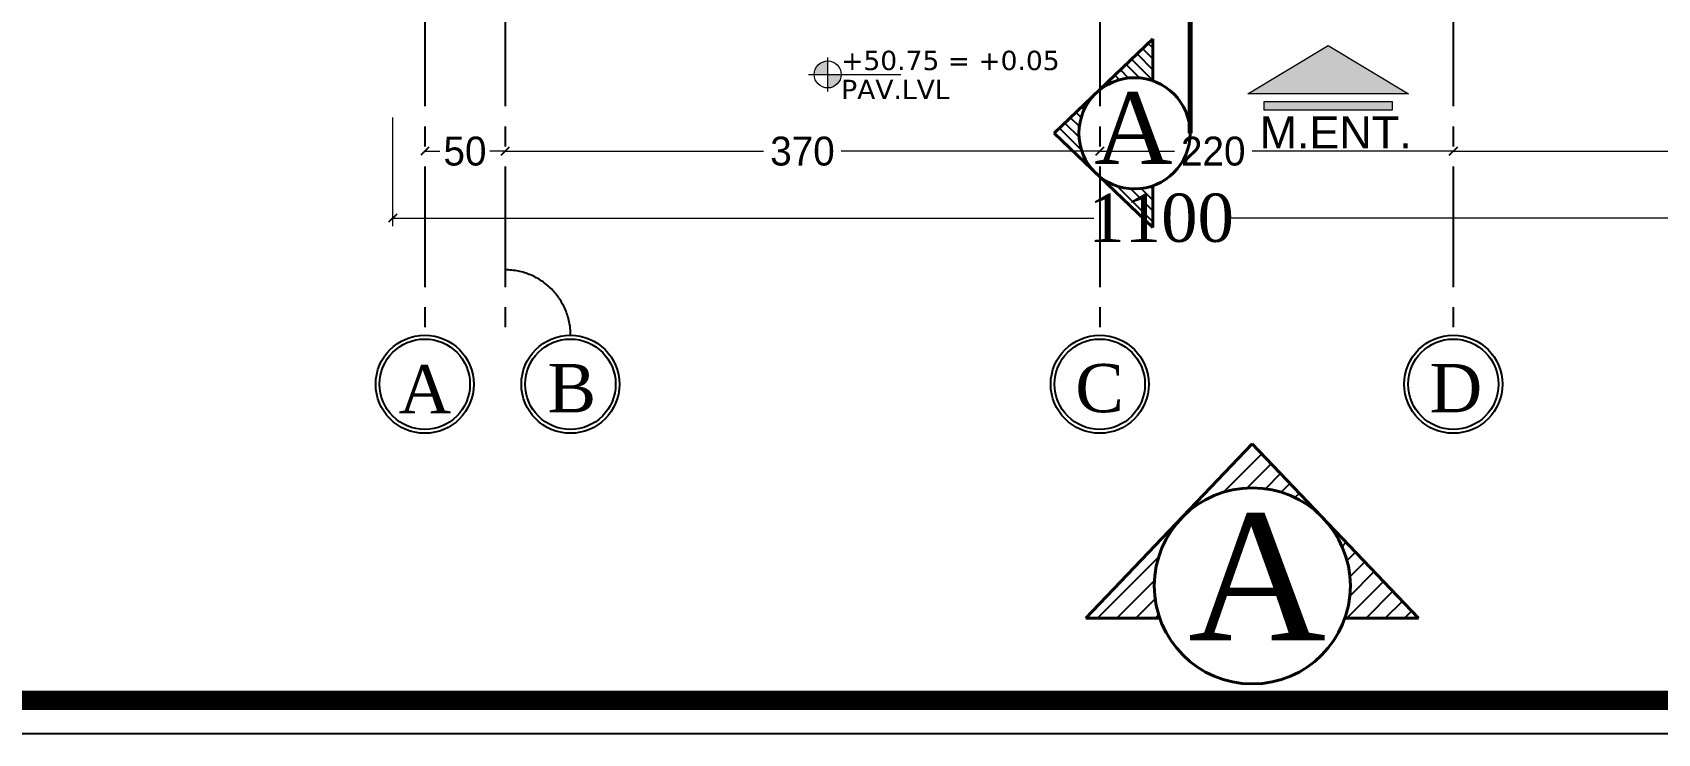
# Model space of a CAD drawing. Header units: centimetres. Extents: x 7997 to 116674, y 1017 to 13844.
# Drawn here: x 34133 to 35144, y 8084 to 8520 of the extents above; entities that cross this region are included whole.
import ezdxf
from ezdxf.enums import TextEntityAlignment as Align

# ---------------------------------------------------------------- set-up
doc = ezdxf.new("R2010")
doc.units = ezdxf.units.CM
doc.header["$LTSCALE"] = 200
doc.header["$PDMODE"] = 2
doc.linetypes.add('CENTER2', pattern=[1.125, 0.75, -0.125, 0.125, -0.125])
for name, color, linetype in [('$0$GRID', 9, 'Continuous'), ('$0$GRID @ 1', 9, 'Continuous'), ('ARCH-TEXT', 6, 'Continuous'), ('AXIS', 9, 'CENTER2'), ('COL', 1, 'Continuous'), ('DIM', 11, 'Continuous'), ('TXT', 6, 'Continuous')]:
    doc.layers.add(name, color=color, linetype=linetype)
for name, color, linetype, lineweight in [('HA', 251, 'Continuous', 0), ('PLAN', 7, 'Continuous', 40), ('TEXT', 6, 'Continuous', 18), ('WALL', 3, 'Continuous', 25)]:
    doc.layers.add(name, color=color, linetype=linetype, lineweight=lineweight)
doc.styles.add('$0$GRID', font='times.ttf', dxfattribs={"height": 40})
doc.styles.add('ENT-TEXT', font='arial.ttf')
doc.styles.add('ROMAND', font='times.ttf')
doc.styles.add('sheet notes', font='verdana.ttf')
doc.styles.add('T1', font='times.ttf')
doc.styles.add('T2', font='')
doc.styles.get('T2').set_extended_font_data('Elisia')
doc.dimstyles.new('NORMAL', dxfattribs={"dimtxt": 18, "dimasz": 5, "dimexe": 5, "dimexo": 5, "dimgap": 1, "dimtad": 0, "dimdec": 0, "dimdsep": 46, "dimtxsty": 'T2', "dimblk1": 'OBLIQUE', "dimblk2": 'OBLIQUE', "dimsah": 1, "dimcen": 0.09, "dimclrd": 4, "dimclre": 4, "dimclrt": 6, "dimadec": 0, "dimazin": 0, "dimtfac": 1, "dimtdec": 0, "dimtofl": 0, "dimtmove": 1, "dimatfit": 2, "dimldrblk": 'OPEN30', "dimfxl": 0, "dimtolj": 1, "dimtzin": 0, "dimlwd": 5, "dimlwe": 5, "dimarcsym": 0})

# ---------------------------------------------------------------- blocks, each defined once
blk = doc.blocks.new('A$C00573E5E')
at = {"layer": 'TEXT', "true_color": 0xff0f0f}
for points in [[(0.5, 0.707), (1, 0.407), (0, 0.407)], [(0.9, 0.357), (0.1, 0.357), (0.1, 0.307), (0.9, 0.307)]]:
    blk.add_hatch(color=1, dxfattribs=at).paths.add_polyline_path(points)
at = {"layer": 'TEXT', "color": 7}
for points in [[(0.5, 0.707), (0.5, 0.707), (1, 0.407), (0, 0.407)], [(0.9, 0.357), (0.1, 0.357), (0.1, 0.307), (0.9, 0.307)]]:
    blk.add_lwpolyline(points, close=True, dxfattribs=at)
at = {"layer": 'TEXT', "style": 'ENT-TEXT'}
blk.add_text('M.ENT.', height=0.2, dxfattribs=at).set_placement((0.547, 0.167), align=Align.MIDDLE_CENTER)
blk = doc.blocks.new('SDF')
at = {"layer": 'TEXT'}
h = blk.add_hatch(color=256, dxfattribs=at)
h.paths.add_polyline_path([(0, 0), (-11.2, 0, -0.414214), (0, 11.3)])
h.paths.add_polyline_path([(0, 0), (11.2, 0, -0.414214), (0, -11.2)])
for p, q in [((0, -14.2), (0, 14.2)), ((-16.1, 0), (60.5, 0))]:
    blk.add_line(p, q, dxfattribs=at)
blk.add_circle((0, 0), 11.2, dxfattribs=at)
blk = doc.blocks.new('SEC.L')
at = {"layer": 'TXT'}
h = blk.add_hatch(dxfattribs=at)
h.set_pattern_fill('ANSI31', color=256, scale=15.3, angle=1170, style=0)
h.set_pattern_definition([(315, (-3715.1657, 258.318), (3.380854, 3.380854), [])])
h.paths.add_polyline_path([(-783.2, -988.9, 0.08394), (-771.8, -987), (-771.8, -1013), (-833.2, -954.3), (-771.8, -895.6), (-771.8, -921.7, 0.08394), (-783.2, -919.7, 1)])
at = {"layer": 'AXIS', "linetype": 'CENTER2', "ltscale": 0.5}
blk.add_lwpolyline([(-718, 973.7, 3, 3, 0), (-718, 614.9, 0, 0, 0), (-718, 436.8, 0, 0, 0), (-664, 436.8, 0, 0, 0), (-664, -428.8, 0, 0, 0), (-748.6, -428.8, 0, 0, 0), (-748.6, -498.2, 3, 3, 0), (-748.6, -954.3, 3, 3, 0)], format="xyseb", dxfattribs=at)
at = {"layer": 'PLAN', "linetype": 'Continuous'}
for p, q in [((-833.2, -954.3), (-771.8, -895.6)), ((-771.8, -895.6), (-771.8, -921.7)), ((-833.2, -954.3), (-771.8, -1013)), ((-771.8, -987), (-771.8, -1013))]:
    blk.add_line(p, q, dxfattribs=at)
blk.add_circle((-783.2, -954.3), 34.6, dxfattribs=at)
at = {"layer": 'ARCH-TEXT', "lineweight": -3, "style": 'ROMAND'}
blk.add_text('A', height=44.6, dxfattribs=at).set_placement((-808.2, -973.4))
blk = doc.blocks.new('ASAS')
at = {"layer": 'TXT'}
h = blk.add_hatch(dxfattribs=at)
h.set_pattern_fill('ANSI31', color=256, scale=27, angle=1080, style=0)
h.set_pattern_definition([(225, (2182.819, 5982.5904), (5.966213, -5.966213), [])])
h.paths.add_polyline_path([(-18.1, 808.5, 0.08394), (-14.7, 788.4), (-60.7, 788.4), (42.9, 896.9), (146.4, 788.4), (100.5, 788.4, 0.08394), (103.9, 808.5, 1)])
at = {"layer": 'PLAN', "linetype": 'Continuous'}
for p, q in [((42.9, 896.9), (-60.7, 788.4)), ((42.9, 896.9), (146.4, 788.4)), ((-14.7, 788.4), (-60.7, 788.4)), ((146.4, 788.4), (100.5, 788.4))]:
    blk.add_line(p, q, dxfattribs=at)
blk.add_circle((42.9, 808.5), 61, dxfattribs=at)
at = {"layer": 'ARCH-TEXT', "lineweight": -3, "style": 'ROMAND'}
blk.add_text('A', height=78.8, dxfattribs=at).set_placement((2.9, 774.7))
blk = doc.blocks.new('08-TITLE SHEET-selattin', base_point=(45714.8, -203081.4))
at = {"color": 0}
blk.add_lwpolyline([(51244.8, -203081.4), (45714.8, -203081.4), (45714.8, -206921.4), (51244.8, -206921.4)], close=True, dxfattribs=at)
at = {"color": 0, "linetype": 'ByBlock', "const_width": 17}
blk.add_lwpolyline([(45744.3, -206891.9), (51215.3, -206891.9), (51215.3, -203110.8), (45744.3, -203110.8)], close=True, dxfattribs=at)
at = {"layer": 'HA', "ltscale": 1.2}
blk.add_lwpolyline([(45714.8, -203081.4), (51244.8, -203081.4), (51244.8, -206921.4), (45714.8, -206921.4)], close=True, dxfattribs=at)
blk = doc.blocks.new('_OBLIQUE')
at = {"color": 0, "linetype": 'ByBlock'}
blk.add_line((-0.5, -0.5), (0.5, 0.5), dxfattribs=at)
blk = doc.blocks.new('*D1683')
at = {"layer": 'Defpoints', "color": 0, "transparency": 16777216}
for p in [(37178.1, 5446.5), (37228.1, 5446.5), (37228.1, 5446.5)]:
    blk.add_point(p, dxfattribs=at)
at = {"layer": 'DIM', "color": 4, "lineweight": 5, "transparency": 16777216}
for p, q in [((37178.1, 5446.5), (37187.5, 5446.5)), ((37228.1, 5446.5), (37218.6, 5446.5))]:
    blk.add_line(p, q, dxfattribs=at)
at = {"layer": 'DIM', "color": 4, "lineweight": 5, "transparency": 16777216, "xscale": 5, "yscale": 5, "zscale": 5, "rotation": 180}
blk.add_blockref('_OBLIQUE', (37178.1, 5446.5), dxfattribs=at)
at = {"layer": 'DIM', "color": 4, "lineweight": 5, "transparency": 16777216, "xscale": 5, "yscale": 5, "zscale": 5}
blk.add_blockref('_OBLIQUE', (37228.1, 5446.5), dxfattribs=at)
at = {"layer": 'DIM', "color": 6, "transparency": 16777216, "insert": (37203.1, 5446.5), "char_height": 18, "attachment_point": 5, "style": 'T2'}
blk.add_mtext('\\A1;50', dxfattribs=at)
blk = doc.blocks.new('_Open30')
at = {"color": 0, "linetype": 'ByBlock', "lineweight": -2}
for p, q in [((-1, 0.27), (0, 0)), ((0, 0), (-1, -0.27)), ((0, 0), (-1, 0))]:
    blk.add_line(p, q, dxfattribs=at)
blk = doc.blocks.new('*D1684')
at = {"layer": 'Defpoints', "color": 0, "transparency": 16777216}
for p in [(37228.1, 5446.5), (37598.1, 5446.5), (37598.1, 5446.5)]:
    blk.add_point(p, dxfattribs=at)
at = {"layer": 'DIM', "color": 4, "lineweight": 5, "transparency": 16777216}
for p, q in [((37228.1, 5446.5), (37388.9, 5446.5)), ((37598.1, 5446.5), (37437.2, 5446.5))]:
    blk.add_line(p, q, dxfattribs=at)
at = {"layer": 'DIM', "color": 4, "lineweight": 5, "transparency": 16777216, "xscale": 5, "yscale": 5, "zscale": 5, "rotation": 180}
blk.add_blockref('_OBLIQUE', (37228.1, 5446.5), dxfattribs=at)
at = {"layer": 'DIM', "color": 4, "lineweight": 5, "transparency": 16777216, "xscale": 5, "yscale": 5, "zscale": 5}
blk.add_blockref('_OBLIQUE', (37598.1, 5446.5), dxfattribs=at)
at = {"layer": 'DIM', "color": 6, "transparency": 16777216, "insert": (37413.1, 5446.5), "char_height": 18, "attachment_point": 5, "style": 'T2'}
blk.add_mtext('\\A1;370', dxfattribs=at)
blk = doc.blocks.new('*D1685')
at = {"layer": 'Defpoints', "color": 0, "transparency": 16777216}
for p in [(37598.1, 5446.5), (37818.1, 5446.5), (37818.1, 5446.5)]:
    blk.add_point(p, dxfattribs=at)
at = {"layer": 'DIM', "color": 4, "lineweight": 5, "transparency": 16777216}
for p, q in [((37598.1, 5446.5), (37644.6, 5446.5)), ((37818.1, 5446.5), (37692.9, 5446.5))]:
    blk.add_line(p, q, dxfattribs=at)
at = {"layer": 'DIM', "color": 4, "lineweight": 5, "transparency": 16777216, "xscale": 5, "yscale": 5, "zscale": 5, "rotation": 180}
blk.add_blockref('_OBLIQUE', (37598.1, 5446.5), dxfattribs=at)
at = {"layer": 'DIM', "color": 4, "lineweight": 5, "transparency": 16777216, "xscale": 5, "yscale": 5, "zscale": 5}
blk.add_blockref('_OBLIQUE', (37818.1, 5446.5), dxfattribs=at)
at = {"layer": 'DIM', "color": 6, "transparency": 16777216, "insert": (37668.7, 5446.5), "char_height": 18, "attachment_point": 5, "style": 'T2'}
blk.add_mtext('\\A1;220', dxfattribs=at)
blk = doc.blocks.new('*D1686')
at = {"layer": 'Defpoints', "color": 0, "transparency": 16777216}
for p in [(37818.1, 5446.5), (38218.1, 5446.5), (38218.1, 5446.5)]:
    blk.add_point(p, dxfattribs=at)
at = {"layer": 'DIM', "color": 4, "lineweight": 5, "transparency": 16777216}
for p, q in [((37818.1, 5446.5), (37993.9, 5446.5)), ((38218.1, 5446.5), (38042.2, 5446.5))]:
    blk.add_line(p, q, dxfattribs=at)
at = {"layer": 'DIM', "color": 4, "lineweight": 5, "transparency": 16777216, "xscale": 5, "yscale": 5, "zscale": 5, "rotation": 180}
blk.add_blockref('_OBLIQUE', (37818.1, 5446.5), dxfattribs=at)
at = {"layer": 'DIM', "color": 4, "lineweight": 5, "transparency": 16777216, "xscale": 5, "yscale": 5, "zscale": 5}
blk.add_blockref('_OBLIQUE', (38218.1, 5446.5), dxfattribs=at)
at = {"layer": 'DIM', "color": 6, "transparency": 16777216, "insert": (38018.1, 5446.5), "char_height": 18, "attachment_point": 5, "style": 'T2'}
blk.add_mtext('\\A1;400', dxfattribs=at)
blk = doc.blocks.new('*D1700')
at = {"layer": 'Defpoints', "color": 0, "transparency": 16777216}
for p in [(37158.1, 5472.5), (38258.1, 5472.5), (37158.1, 5404.9)]:
    blk.add_point(p, dxfattribs=at)
at = {"layer": 'DIM', "color": 4, "lineweight": 5, "transparency": 16777216}
for p, q in [((37158.1, 5467.5), (37158.1, 5399.9)), ((38258.1, 5467.5), (38258.1, 5399.9)), ((37158.1, 5404.9), (37594.4, 5404.9)), ((38258.1, 5404.9), (37678.3, 5404.9))]:
    blk.add_line(p, q, dxfattribs=at)
at = {"layer": 'DIM', "color": 4, "lineweight": 5, "transparency": 16777216, "xscale": 5, "yscale": 5, "zscale": 5, "rotation": 180}
blk.add_blockref('_OBLIQUE', (37158.1, 5404.9), dxfattribs=at)
at = {"layer": 'DIM', "color": 4, "lineweight": 5, "transparency": 16777216, "xscale": 5, "yscale": 5, "zscale": 5}
blk.add_blockref('_OBLIQUE', (38258.1, 5404.9), dxfattribs=at)
at = {"layer": 'DIM', "color": 6, "transparency": 16777216, "insert": (37636.3, 5404.9), "char_height": 30, "attachment_point": 5, "style": 'T1'}
blk.add_mtext('\\A1;1100', dxfattribs=at)
blk = doc.blocks.new('*U1678')
at = {"layer": '$0$GRID', "linetype": 'ByBlock', "ltscale": 100}
for radius in [40.7, 37.5]:
    blk.add_circle((0, 0), radius, dxfattribs=at)
at = {"layer": '$0$GRID', "style": '$0$GRID'}
blk.add_attdef('A1', text='', height=40, dxfattribs=at).set_placement((0, 4.2), align=Align.MIDDLE_CENTER)
blk = doc.blocks.new('*U1742')
at = {"layer": '$0$GRID', "linetype": 'Continuous'}
ref = blk.add_blockref('*U1678', (37178.1, 5301.5), dxfattribs=dict(at, xscale=0.75, yscale=0.75, zscale=0.75, rotation=180))
ref.add_attrib('A1', 'A', dxfattribs={"layer": '$0$GRID @ 1', "height": 30, "style": '$0$GRID'}).set_placement((37178.2, 5298.4), align=Align.MIDDLE_CENTER)
blk = doc.blocks.new('*U1743')
at = {"layer": '$0$GRID', "linetype": 'Continuous'}
ref = blk.add_blockref('*U1678', (37268.7, 5301.5), dxfattribs=dict(at, xscale=0.75, yscale=0.75, zscale=0.75, rotation=180))
ref.add_attrib('A1', 'B', dxfattribs={"layer": '$0$GRID @ 1', "height": 30, "style": '$0$GRID'}).set_placement((37269.6, 5299.1), align=Align.MIDDLE_CENTER)
blk = doc.blocks.new('*U1744')
at = {"layer": '$0$GRID', "linetype": 'Continuous'}
ref = blk.add_blockref('*U1678', (37598.1, 5301.5), dxfattribs=dict(at, xscale=0.75, yscale=0.75, zscale=0.75, rotation=180))
ref.add_attrib('A1', 'C', dxfattribs={"layer": '$0$GRID @ 1', "height": 30, "style": '$0$GRID'}).set_placement((37598, 5299.1), align=Align.MIDDLE_CENTER)
blk = doc.blocks.new('*U1745')
at = {"layer": '$0$GRID', "linetype": 'Continuous'}
ref = blk.add_blockref('*U1678', (37818.1, 5301.5), dxfattribs=dict(at, xscale=0.75, yscale=0.75, zscale=0.75, rotation=180))
ref.add_attrib('A1', 'D', dxfattribs={"layer": '$0$GRID @ 1', "height": 30, "style": '$0$GRID'}).set_placement((37819.7, 5299.1), align=Align.MIDDLE_CENTER)
blk = doc.blocks.new('09-GRID LINE PLAN-Essa', base_point=(37178.1, 7462))
at = {"layer": 'AXIS', "ltscale": 0.5}
for p, q in [((37178.1, 7462), (37178.1, 5332)), ((37228.1, 7462), (37228.1, 5332)), ((37598.1, 7462), (37598.1, 5332)), ((37818.1, 7462), (37818.1, 5332))]:
    blk.add_line(p, q, dxfattribs=at)
blk.add_arc((37228.1, 5332), 40.7, 0, 90, dxfattribs=at)
at = {"layer": 'COL', "linetype": 'Continuous'}
for name in ['*U1742', '*U1743', '*U1744', '*U1745']:
    blk.add_blockref(name, (0, 0), dxfattribs=at)
at = {"layer": 'DIM'}
dim = blk.add_linear_dim(base=(37158.1, 5404.9), p1=(38258.1, 5472.5), p2=(37158.1, 5472.5), dimstyle='NORMAL', override={"dimtxt": 30, "dimtxsty": 'T1'}, dxfattribs=at)
dim.commit()
dim.dimension.update_dxf_attribs({"geometry": '*D1700', "text_midpoint": (37636.3, 5404.9), "dimtype": 128})
for base, p1, p2, picture, middle in [((37228.1, 5446.5), (37178.1, 5446.5), (37228.1, 5446.5), '*D1683', (37203.1, 5446.5)), ((37598.1, 5446.5), (37228.1, 5446.5), (37598.1, 5446.5), '*D1684', (37413.1, 5446.5)), ((38218.1, 5446.5), (37818.1, 5446.5), (38218.1, 5446.5), '*D1686', (38018.1, 5446.5))]:
    dim = blk.add_linear_dim(base=base, p1=p1, p2=p2, dimstyle='NORMAL', dxfattribs=at)
    dim.commit()
    dim.dimension.update_dxf_attribs({"geometry": picture, "text_midpoint": middle})
dim = blk.add_linear_dim(base=(37818.1, 5446.5), p1=(37598.1, 5446.5), p2=(37818.1, 5446.5), dimstyle='NORMAL', dxfattribs=at)
dim.commit()
dim.dimension.update_dxf_attribs({"geometry": '*D1685', "text_midpoint": (37668.7, 5446.5), "dimtype": 128})

msp = doc.modelspace()

# ---------------------------------------------------------------- linework, layer by layer
at = {"linetype": 'Continuous'}
msp.add_lwpolyline([(33201.7025, 8084.0841), (37072.7025, 8084.0841), (37072.7025, 10772.0841), (33201.7025, 10772.0841)], close=True, dxfattribs=at)

# ---------------------------------------------------------------- block references
at = {"layer": 'COL', "linetype": 'Continuous'}
msp.add_blockref('09-GRID LINE PLAN-Essa', (34377.0822, 10462.002), dxfattribs=at)
at = {"layer": 'DIM', "color": 0, "linetype": 'Continuous', "xscale": 0.7000000000000026, "yscale": 0.7000000000000026, "zscale": 0.7000000000000026}
msp.add_blockref('08-TITLE SHEET-selattin', (33201.7025, 10772.0841), dxfattribs=at)
at = {"layer": 'DIM'}
msp.add_blockref('ASAS', (34849.1064, 7367.4707), dxfattribs=at)
at = {"layer": 'DIM', "xscale": 0.75, "yscale": 0.75, "zscale": 0.75}
msp.add_blockref('SDF', (34627.8174, 8494.3214), dxfattribs=at)
at = {"layer": 'TEXT', "color": 1, "true_color": 0xff0f0f, "xscale": 100, "yscale": 100, "zscale": 100}
msp.add_blockref('A$C00573E5E', (34889.1564, 8441.5382), dxfattribs=at)
at = {"layer": 'WALL'}
msp.add_blockref('SEC.L', (35601.9274, 9412.002), dxfattribs=at)

# ---------------------------------------------------------------- texts
at = {"layer": 'TEXT', "style": 'sheet notes'}
for s, height, p in [('+50.75 = +0.05', 12.027392, (34636.1895, 8497.0476)), ('PAV.LVL', 12.02739, (34636.1895, 8478.967))]:
    msp.add_text(s, height=height, dxfattribs=at).set_placement(p)

doc.saveas('drawing.dxf')
